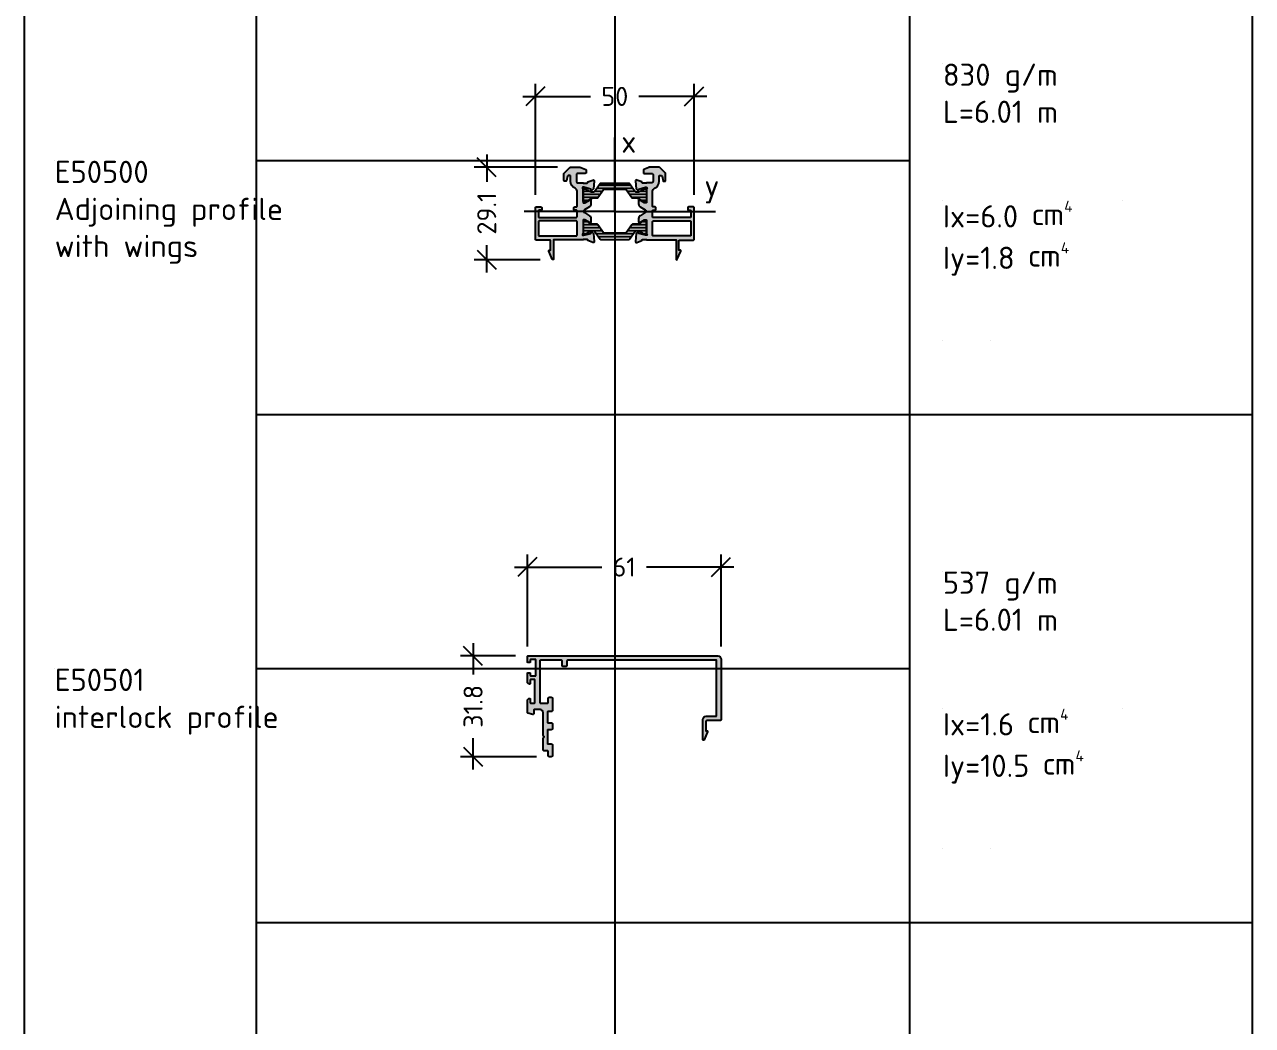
# Model space of a CAD drawing. Extents: x -4122 to 3414, y -5760 to 3840.
# Drawn here: x 555.1 to 941.9, y 447.6 to 762.9 of the extents above; entities that cross this region are included whole.
import ezdxf

# ---------------------------------------------------------------- set-up
doc = ezdxf.new("R2010")
doc.units = 0
doc.linetypes.add('CENTER', pattern=[50.8, 31.75, -6.35, 6.35, -6.35])
doc.layers.get('0').update_dxf_attribs({"linetype": 'CONTINUOUS'})
doc.layers.get('DEFPOINTS').update_dxf_attribs({"linetype": 'CONTINUOUS'})
for name, color, linetype in [('ALUM', 7, 'CONTINUOUS'), ('AXES', 1, 'CENTER'), ('DIM', 94, 'CONTINUOUS'), ('ETEM_AL-HATCH-2', 253, 'CONTINUOUS'), ('POLYAMIDS', 7, 'CONTINUOUS'), ('POLYAMIDS_HATCH', 7, 'CONTINUOUS'), ('TEXT', 7, 'CONTINUOUS'), ('UNMOVABLE', 4, 'CONTINUOUS')]:
    doc.layers.add(name, color=color, linetype=linetype)
doc.styles.add('ETEM', font='tahoma.ttf')
doc.styles.add('ETEM_NAN', font='isocpeur.ttf')
doc.dimstyles.new('ETEM_ARCHITECTURE_STYLE$0', dxfattribs={"dimtxt": 2, "dimasz": 1, "dimexe": 1, "dimexo": 1, "dimgap": 1, "dimtad": 0, "dimdec": 1, "dimtxsty": 'ETEM_NAN', "dimblk": 'OBLIQUE', "dimcen": 0, "dimdle": 1, "dimclrd": 7, "dimclre": 7, "dimclrt": 7, "dimazin": 3, "dimtfac": 1, "dimtdec": 1, "dimtmove": 0, "dimatfit": 3, "dimtolj": 1, "dimtzin": 0})
pattern_1 = [(0, (-427.555, -2112.7952), (3e-16, 0.9525), [])]

# ---------------------------------------------------------------- blocks, each defined once
blk = doc.blocks.new('E_75_TEST_PAGE')
at = {"layer": 'DEFPOINTS'}
for p, q in [((185.93, 0), (185.93, -960)), ((73.06, -320), (73.06, -160)), ((289.27, -209.4), (289.27, -209.4)), ((9.49, -240), (9.49, -240)), ((278.81, -240), (73.06, -240)), ((289.27, -252.6), (289.27, -252.6)), ((345.86, -252.6), (345.86, -252.6)), ((289.27, -296.6), (289.27, -296.6)), ((304.27, -296.6), (304.27, -296.6)), ((73.06, -480), (73.06, -320)), ((289.27, -369.4), (289.27, -369.4)), ((9.49, -400), (9.49, -400)), ((278.81, -400), (73.06, -400)), ((289.27, -412.6), (289.27, -412.6)), ((345.86, -412.6), (345.86, -412.6)), ((289.27, -456.6), (289.27, -456.6)), ((304.27, -456.6), (304.27, -456.6)), ((73.06, -640), (73.06, -480))]:
    blk.add_line(p, q, dxfattribs=at)
at = {"layer": 'DEFPOINTS', "color": 3}
for p, q in [((278.81, 0), (278.81, -960)), ((386.8, -960), (386.8, 0)), ((386.8, -320), (73.06, -320)), ((386.8, -480), (73.06, -480))]:
    blk.add_line(p, q, dxfattribs=at)
blk.add_lwpolyline([(386.8, -960), (0, -960), (0, 0), (386.8, 0)], dxfattribs=at)
blk = doc.blocks.new('_OBLIQUE')
at = {"color": 0, "linetype": 'BYBLOCK'}
blk.add_line((-0.5, -0.5), (0.5, 0.5), dxfattribs=at)
blk = doc.blocks.new('*D44')
at = {"layer": 'DEFPOINTS', "color": 0}
for p in [(766.01, 740.27), (716.01, 705.24), (766.01, 705.24)]:
    blk.add_point(p, dxfattribs=at)
at = {"layer": 'DIM', "color": 7}
for p, q in [((716.01, 709.24), (716.01, 744.27)), ((766.01, 709.24), (766.01, 744.27)), ((712.01, 740.27), (733.41, 740.27)), ((770.01, 740.27), (748.61, 740.27))]:
    blk.add_line(p, q, dxfattribs=at)
at = {"layer": 'DIM', "color": 7, "xscale": 6, "yscale": 6, "zscale": 6, "rotation": 180}
blk.add_blockref('_OBLIQUE', (716.01, 740.27), dxfattribs=at)
at = {"layer": 'DIM', "color": 7, "xscale": 6, "yscale": 6, "zscale": 6}
blk.add_blockref('_OBLIQUE', (766.01, 740.27), dxfattribs=at)
at = {"layer": 'DIM', "color": 7, "insert": (741.01, 740.27), "char_height": 6, "attachment_point": 5, "style": 'ETEM_NAN'}
blk.add_mtext('50', dxfattribs=at)
blk = doc.blocks.new('*D45')
at = {"layer": 'DEFPOINTS', "color": 0}
for p in [(727.01, 717.94), (700.67, 688.84), (721.51, 688.84)]:
    blk.add_point(p, dxfattribs=at)
at = {"layer": 'DIM', "color": 7}
for p, q in [((700.67, 721.94), (700.67, 713.39)), ((723.01, 717.94), (696.67, 717.94)), ((700.67, 684.84), (700.67, 693.39)), ((717.51, 688.84), (696.67, 688.84))]:
    blk.add_line(p, q, dxfattribs=at)
at = {"layer": 'DIM', "color": 7, "xscale": 6, "yscale": 6, "zscale": 6}
for p, rotation in [((700.67, 717.94), 90), ((700.67, 688.84), 270)]:
    blk.add_blockref('_OBLIQUE', p, dxfattribs=dict(at, rotation=rotation))
at = {"layer": 'DIM', "color": 7, "insert": (700.67, 703.39), "char_height": 6, "attachment_point": 5, "rotation": 90, "style": 'ETEM_NAN'}
blk.add_mtext('29.1', dxfattribs=at)
blk = doc.blocks.new('*D46')
at = {"layer": 'DEFPOINTS', "color": 0}
for p in [(713.77, 564.05), (696.37, 532.3), (720.37, 532.3)]:
    blk.add_point(p, dxfattribs=at)
at = {"layer": 'DIM', "color": 7}
for p, q in [((696.37, 568.05), (696.37, 558.17)), ((709.77, 564.05), (692.37, 564.05)), ((696.37, 528.3), (696.37, 538.17)), ((716.37, 532.3), (692.37, 532.3))]:
    blk.add_line(p, q, dxfattribs=at)
at = {"layer": 'DIM', "color": 7, "xscale": 6, "yscale": 6, "zscale": 6}
for p, rotation in [((696.37, 564.05), 90), ((696.37, 532.3), 270)]:
    blk.add_blockref('_OBLIQUE', p, dxfattribs=dict(at, rotation=rotation))
at = {"layer": 'DIM', "color": 7, "insert": (696.37, 548.17), "char_height": 6, "attachment_point": 5, "rotation": 90, "style": 'ETEM_NAN'}
blk.add_mtext('31.8', dxfattribs=at)
blk = doc.blocks.new('*D47')
at = {"layer": 'DEFPOINTS', "color": 0}
for p in [(774.47, 592.03), (713.47, 562.95), (774.47, 562.95)]:
    blk.add_point(p, dxfattribs=at)
at = {"layer": 'DIM', "color": 7}
for p, q in [((713.47, 566.95), (713.47, 596.03)), ((774.47, 566.95), (774.47, 596.03)), ((709.47, 592.03), (736.97, 592.03)), ((778.47, 592.03), (750.97, 592.03))]:
    blk.add_line(p, q, dxfattribs=at)
at = {"layer": 'DIM', "color": 7, "xscale": 6, "yscale": 6, "zscale": 6, "rotation": 180}
blk.add_blockref('_OBLIQUE', (713.47, 592.03), dxfattribs=at)
at = {"layer": 'DIM', "color": 7, "xscale": 6, "yscale": 6, "zscale": 6}
blk.add_blockref('_OBLIQUE', (774.47, 592.03), dxfattribs=at)
at = {"layer": 'DIM', "color": 7, "insert": (743.97, 592.03), "char_height": 6, "attachment_point": 5, "style": 'ETEM_NAN'}
blk.add_mtext('61', dxfattribs=at)

msp = doc.modelspace()

# ---------------------------------------------------------------- hatches: boundary and pattern name
at = {"layer": 'ETEM_AL-HATCH-2'}
h = msp.add_hatch(color=256, dxfattribs=at)
h.paths.add_polyline_path([(717.21, 702.14, -0.414214), (717.01, 702.34), (717.01, 704.24, -0.414214), (717.21, 704.44), (717.81, 704.44, 0.414214), (718.01, 704.64), (718.01, 705.24, 0.414214), (717.81, 705.44), (716.21, 705.44, 0.414214), (716.01, 705.24), (716.01, 695.24, 0.413776), (716.21, 695.04), (720.51, 695.04, -0.414214), (720.81, 694.74), (720.81, 691.84), (720.41, 691.84, 0.536938), (720.23, 691.57), (721.33, 688.97, 0.817528), (721.71, 689.04), (721.71, 695.14), (731.01, 695.14), (731.01, 695.24), (732.21, 695.24, -0.414214), (732.51, 694.94), (732.51, 694.84), (734.11, 694.26, 0.548619), (734.51, 694.57), (734.3, 697.05), (733.86, 697.49, 0.57735), (733.53, 697.4), (733.45, 697.12), (731.31, 696.54), (731.01, 696.54, -1), (731.01, 696.94), (731.01, 701.24, -0.414214), (731.21, 701.44), (731.61, 701.44), (733.21, 700.47, 0.585007), (733.51, 700.64), (733.51, 701.83, 0.261824), (733.03, 702.69), (731.42, 703.67, -0.562186), (731.42, 704.52), (733.03, 705.5, 0.261824), (733.51, 706.36), (733.51, 707.54, 0.585007), (733.21, 707.72), (731.61, 706.74), (731.21, 706.74, -0.414214), (731.01, 706.94), (731.01, 711.24, -1), (731.01, 711.64), (731.31, 711.64), (733.45, 711.07), (733.53, 710.79, 0.57735), (733.86, 710.7), (734.3, 711.14), (734.51, 713.62, 0.548619), (734.11, 713.93), (732.51, 713.35), (732.51, 713.24, -0.414214), (732.21, 712.94), (731.01, 712.94), (731.01, 713.04), (729.46, 713.04, -0.414214), (728.96, 713.54), (728.96, 715.54, -0.414214), (729.46, 716.04), (731.81, 716.04, 0.414214), (732.01, 716.24), (732.01, 717.04, 0.297973), (731.89, 717.23), (730.29, 717.93, 0.10347), (730.21, 717.94), (727.01, 717.94, 0.198912), (726.87, 717.89), (725.07, 716.09, 0.198912), (725.01, 715.94), (725.01, 713.74, 0.414214), (725.21, 713.54), (725.61, 713.54, 0.355303), (725.81, 713.7), (726.12, 715.19, -0.355303), (726.31, 715.34), (726.86, 715.34, -0.414214), (727.06, 715.14), (727.06, 713.54, 0.29909), (728.51, 711.34, -0.29909), (729.11, 710.42), (729.11, 705.64, -0.414214), (728.91, 705.44), (728.31, 705.44, 0.414214), (728.11, 705.24), (728.11, 704.64, 0.414214), (728.31, 704.44), (728.91, 704.44, -0.414214), (729.11, 704.24), (729.11, 702.34, -0.414214), (728.91, 702.14), (722.41, 702.14)])
h.paths.add_polyline_path([(728.91, 701.04, -0.414214), (729.11, 700.84), (729.11, 696.54, -0.414214), (728.91, 696.34), (722.41, 696.34), (717.21, 696.34, -0.414214), (717.01, 696.54), (717.01, 700.84, -0.414214), (717.21, 701.04)], flags=16)
h = msp.add_hatch(color=256, dxfattribs=at)
h.paths.add_polyline_path([(759.61, 702.14), (753.11, 702.14, -0.414214), (752.91, 702.34), (752.91, 704.24, -0.414214), (753.11, 704.44), (753.71, 704.44, 0.414214), (753.91, 704.64), (753.91, 705.24, 0.414214), (753.71, 705.44), (753.11, 705.44, -0.414214), (752.91, 705.64), (752.91, 710.42, -0.29909), (753.52, 711.34, 0.29909), (754.96, 713.54), (754.96, 715.14, -0.414214), (755.16, 715.34), (755.71, 715.34, -0.355303), (755.91, 715.19), (756.22, 713.7, 0.355303), (756.41, 713.54), (756.81, 713.54, 0.414214), (757.01, 713.74), (757.01, 715.94, 0.198912), (756.96, 716.09), (755.16, 717.89, 0.198912), (755.01, 717.94), (751.81, 717.94, 0.10347), (751.73, 717.93), (750.13, 717.23, 0.297973), (750.01, 717.04), (750.01, 716.24, 0.414214), (750.21, 716.04), (752.56, 716.04, -0.414214), (753.06, 715.54), (753.06, 713.54, -0.414214), (752.56, 713.04), (751.01, 713.04), (751.01, 712.94), (749.81, 712.94, -0.414214), (749.51, 713.24), (749.51, 713.35), (747.92, 713.93, 0.548619), (747.52, 713.62), (747.73, 711.14), (748.17, 710.7, 0.57735), (748.5, 710.79), (748.58, 711.07), (750.71, 711.64), (751.01, 711.64, -1), (751.01, 711.24), (751.01, 706.94, -0.414214), (750.81, 706.74), (750.41, 706.74), (748.82, 707.72, 0.585007), (748.51, 707.54), (748.51, 706.36, 0.261824), (748.99, 705.5), (750.61, 704.52, -0.562186), (750.61, 703.67), (748.99, 702.69, 0.261824), (748.51, 701.83), (748.51, 700.64, 0.585007), (748.82, 700.47), (750.41, 701.44), (750.81, 701.44, -0.414214), (751.01, 701.24), (751.01, 696.94, -1), (751.01, 696.54), (750.71, 696.54), (748.58, 697.12), (748.5, 697.4, 0.57735), (748.17, 697.49), (747.73, 697.05), (747.52, 694.57, 0.548619), (747.92, 694.26), (749.51, 694.84), (749.51, 694.94, -0.414214), (749.81, 695.24), (751.01, 695.24), (760.31, 695.14), (760.31, 689.04, 0.817528), (760.7, 688.97), (761.8, 691.57, 0.536938), (761.61, 691.84), (761.21, 691.84), (761.21, 694.74, -0.414214), (761.51, 695.04), (765.81, 695.04, 0.414651), (766.01, 695.24), (766.01, 705.24, 0.414214), (765.81, 705.44), (764.21, 705.44, 0.414214), (764.01, 705.24), (764.01, 704.64, 0.414214), (764.21, 704.44), (764.81, 704.44, -0.414214), (765.01, 704.24), (765.01, 702.34, -0.414214), (764.81, 702.14)])
h.paths.add_polyline_path([(764.81, 701.04, -0.414214), (765.01, 700.84), (765.01, 696.54, -0.414214), (764.81, 696.34), (759.61, 696.34), (753.11, 696.34, -0.414214), (752.91, 696.54), (752.91, 700.84, -0.414214), (753.11, 701.04)], flags=16)
msp.add_hatch(color=256, dxfattribs=at).paths.add_polyline_path([(773.07, 562.65), (773.07, 545.25, -0.414214), (772.87, 545.05), (769.77, 545.05, 0.414214), (768.77, 544.05), (768.77, 537.65, 0.817528), (769.15, 537.57), (770.25, 540.17, 0.536938), (770.07, 540.45), (769.67, 540.45), (769.67, 543.35, -0.414214), (769.97, 543.65), (774.27, 543.65, 0.414214), (774.47, 543.85), (774.47, 551.43), (774.47, 563.05, 0.414214), (773.47, 564.05), (713.77, 564.05, 0.414214), (713.47, 563.75), (713.47, 562.15, 0.414214), (713.67, 561.95), (714.17, 561.95, 0.414214), (714.37, 562.15), (714.37, 562.75, -0.414214), (714.57, 562.95), (715.97, 562.95, -0.414214), (716.17, 562.75), (716.17, 557.95, -0.414214), (715.97, 557.75), (714.57, 557.75, -0.414214), (714.37, 557.95), (714.37, 558.55, 0.414214), (714.17, 558.75), (713.67, 558.75, 0.414214), (713.47, 558.55), (713.47, 555.85, 0.414214), (714.17, 555.15, 0.414214), (714.37, 555.35), (714.37, 556.45, -0.414214), (714.57, 556.65), (715.67, 556.65, -0.414214), (715.87, 556.45), (715.87, 549.35, -0.414214), (715.67, 549.15), (714.57, 549.15, -0.414214), (714.37, 549.35), (714.37, 550.45, 0.414214), (714.17, 550.65, 0.414214), (713.47, 549.95), (713.47, 546.23, 0.339454), (713.62, 546.03), (715.22, 545.6, 0.493145), (715.47, 545.8), (715.47, 546.95, -0.414214), (715.67, 547.15), (717.47, 547.15, -0.414214), (718.47, 546.15), (718.47, 539.01, 0.198912), (718.53, 538.87), (718.71, 538.69, -0.414214), (718.71, 538.41), (718.53, 538.22, 0.198912), (718.47, 538.08), (718.47, 534.45, 0.414214), (718.77, 534.15), (719.77, 534.15, -0.414214), (720.07, 533.85), (720.07, 532.6, 0.414214), (720.37, 532.3), (721.07, 532.3, 0.414214), (721.37, 532.6), (721.37, 536, 0.414214), (721.07, 536.3), (720.07, 536.3, -0.414214), (719.77, 536.6), (719.77, 540.5, -0.414214), (720.07, 540.8), (721.07, 540.8, 0.414214), (721.37, 541.1), (721.37, 542.65, 0.414214), (721.07, 542.95), (720.07, 542.95, -0.414214), (719.77, 543.25), (719.77, 546.2, -0.414214), (720.07, 546.5), (721.07, 546.5, 0.414214), (721.37, 546.8), (721.37, 550.7, 0.414214), (721.07, 551), (720.37, 551, 0.414214), (720.07, 550.7), (720.07, 549.45, -0.414214), (719.77, 549.15), (717.67, 549.15, -0.414214), (717.37, 549.45), (717.37, 562.45, -0.414214), (717.57, 562.65), (724.17, 562.65, -0.414214), (724.47, 562.35), (724.47, 560.95, 0.414214), (724.77, 560.65), (725.57, 560.65, 0.414214), (725.87, 560.95), (725.87, 562.35, -0.414214), (726.17, 562.65)])
at = {"layer": 'POLYAMIDS_HATCH', "ltscale": 0.1}
h = msp.add_hatch(dxfattribs=at)
h.set_pattern_fill('ANSI31', color=256, scale=0.3, angle=315)
h.set_pattern_definition(pattern_1)
edge = h.paths.add_edge_path()
edge.add_line((741.01, 710.99), (737.67, 710.99))
edge.add_arc((737.67, 710.69), 0.3, 90, 145)
edge.add_line((737.43, 710.87), (735.65, 708.32))
edge.add_arc((735.4, 708.49), 0.3, 270, 325, ccw=False)
edge.add_line((735.4, 708.19), (734.18, 708.19))
edge.add_arc((734.18, 706.99), 1.2, 90, 120)
edge.add_line((733.58, 708.03), (731.78, 706.99))
edge.add_line((731.78, 706.99), (731.41, 706.99))
edge.add_arc((731.41, 707.39), 0.4, 180, 270, ccw=False)
edge.add_line((731.01, 707.39), (731.01, 710.79))
edge.add_arc((731.41, 710.79), 0.4, 90, 180, ccw=False)
edge.add_line((731.41, 711.19), (731.78, 711.19))
edge.add_line((731.78, 711.19), (733.23, 710.36))
edge.add_arc((733.83, 711.39), 1.2, 240, 270)
edge.add_line((733.83, 710.19), (734.36, 710.19))
edge.add_arc((734.36, 710.49), 0.3, 270, 325)
edge.add_line((734.6, 710.32), (736.39, 712.87))
edge.add_arc((736.63, 712.69), 0.3, 90, 145, ccw=False)
edge.add_line((736.63, 712.99), (741.01, 712.99))
edge.add_line((741.01, 712.99), (745.4, 712.99))
edge.add_arc((745.4, 712.69), 0.3, 35, 90, ccw=False)
edge.add_line((745.64, 712.87), (747.42, 710.32))
edge.add_arc((747.67, 710.49), 0.3, 215, 270)
edge.add_line((747.67, 710.19), (748.2, 710.19))
edge.add_arc((748.2, 711.39), 1.2, 270, 300)
edge.add_line((748.8, 710.36), (750.25, 711.19))
edge.add_line((750.25, 711.19), (750.61, 711.19))
edge.add_arc((750.61, 710.79), 0.4, 0, 90, ccw=False)
edge.add_line((751.01, 710.79), (751.01, 707.39))
edge.add_arc((750.61, 707.39), 0.4, 270, 360, ccw=False)
edge.add_line((750.61, 706.99), (750.25, 706.99))
edge.add_line((750.25, 706.99), (748.45, 708.03))
edge.add_arc((747.85, 706.99), 1.2, 60, 90)
edge.add_line((747.85, 708.19), (746.63, 708.19))
edge.add_arc((746.63, 708.49), 0.3, 215, 270, ccw=False)
edge.add_line((746.38, 708.32), (744.6, 710.87))
edge.add_arc((744.36, 710.69), 0.3, 35, 90)
edge.add_line((744.36, 710.99), (741.01, 710.99))
h = msp.add_hatch(dxfattribs=at)
h.set_pattern_fill('ANSI31', color=256, scale=0.3, angle=315)
h.set_pattern_definition(pattern_1)
edge = h.paths.add_edge_path()
edge.add_line((741.01, 697.19), (737.67, 697.19))
edge.add_arc((737.67, 697.49), 0.3, 215, 270, ccw=False)
edge.add_line((737.43, 697.32), (735.65, 699.87))
edge.add_arc((735.4, 699.69), 0.3, 35, 90)
edge.add_line((735.4, 699.99), (734.18, 699.99))
edge.add_arc((734.18, 701.19), 1.2, 240, 270, ccw=False)
edge.add_line((733.58, 700.16), (731.78, 701.19))
edge.add_line((731.78, 701.19), (731.41, 701.19))
edge.add_arc((731.41, 700.79), 0.4, 90, 180)
edge.add_line((731.01, 700.79), (731.01, 697.39))
edge.add_arc((731.41, 697.39), 0.4, 180, 270)
edge.add_line((731.41, 696.99), (731.78, 696.99))
edge.add_line((731.78, 696.99), (733.23, 697.83))
edge.add_arc((733.83, 696.79), 1.2, 90, 120, ccw=False)
edge.add_line((733.83, 697.99), (734.36, 697.99))
edge.add_arc((734.36, 697.69), 0.3, 35, 90, ccw=False)
edge.add_line((734.6, 697.87), (736.39, 695.32))
edge.add_arc((736.63, 695.49), 0.3, 215, 270)
edge.add_line((736.63, 695.19), (741.01, 695.19))
edge.add_line((741.01, 695.19), (745.4, 695.19))
edge.add_arc((745.4, 695.49), 0.3, 270, 325)
edge.add_line((745.64, 695.32), (747.42, 697.87))
edge.add_arc((747.67, 697.69), 0.3, 90, 145, ccw=False)
edge.add_line((747.67, 697.99), (748.2, 697.99))
edge.add_arc((748.2, 696.79), 1.2, 60, 90, ccw=False)
edge.add_line((748.8, 697.83), (750.25, 696.99))
edge.add_line((750.25, 696.99), (750.61, 696.99))
edge.add_arc((750.61, 697.39), 0.4, 270, 360)
edge.add_line((751.01, 697.39), (751.01, 700.79))
edge.add_arc((750.61, 700.79), 0.4, 360, 450)
edge.add_line((750.61, 701.19), (750.25, 701.19))
edge.add_line((750.25, 701.19), (748.45, 700.16))
edge.add_arc((747.85, 701.19), 1.2, 270, 300, ccw=False)
edge.add_line((747.85, 699.99), (746.63, 699.99))
edge.add_arc((746.63, 699.69), 0.3, 90, 145)
edge.add_line((746.38, 699.87), (744.6, 697.32))
edge.add_arc((744.36, 697.49), 0.3, 270, 325, ccw=False)
edge.add_line((744.36, 697.19), (741.01, 697.19))

# ---------------------------------------------------------------- linework, layer by layer
at = {"layer": 'ALUM'}
for points in [[(725.61, 713.54), (725.21, 713.54, -0.414214), (725.01, 713.74), (725.01, 715.94, -0.198912), (725.07, 716.09), (726.87, 717.89, -0.198912), (727.01, 717.94), (730.21, 717.94, -0.10347), (730.29, 717.93), (731.89, 717.23, -0.297973), (732.01, 717.04), (732.01, 716.24, -0.414214), (731.81, 716.04), (729.46, 716.04, 0.414214), (728.96, 715.54), (728.96, 713.54, 0.414214), (729.46, 713.04), (731.01, 713.04), (731.01, 713.04), (731.01, 712.94), (732.21, 712.94, 0.414214), (732.51, 713.24), (732.51, 713.35), (734.11, 713.93, -0.548619), (734.51, 713.62), (734.3, 711.14), (733.86, 710.7, -0.57735), (733.53, 710.79), (733.45, 711.07), (731.31, 711.64), (731.01, 711.64, 1), (731.01, 711.24), (731.01, 706.94, 0.414214), (731.21, 706.74), (731.61, 706.74), (733.21, 707.72, -0.585007), (733.51, 707.54), (733.51, 706.36, -0.261824), (733.03, 705.5), (731.42, 704.52, 0.562186), (731.42, 703.67), (733.03, 702.69, -0.261824), (733.51, 701.83), (733.51, 700.64, -0.585007), (733.21, 700.47), (731.61, 701.44), (731.21, 701.44, 0.414214), (731.01, 701.24), (731.01, 696.94, 1), (731.01, 696.54), (731.31, 696.54), (733.45, 697.12), (733.53, 697.4, -0.57735), (733.86, 697.49), (734.3, 697.05), (734.51, 694.57, -0.548619), (734.11, 694.26), (732.51, 694.84), (732.51, 694.94, 0.414214), (732.21, 695.24), (731.01, 695.24), (731.01, 695.14), (731.01, 695.14), (721.71, 695.14), (721.71, 689.04, -0.817528), (721.33, 688.97), (720.23, 691.57, -0.536938), (720.41, 691.84), (720.81, 691.84), (720.81, 694.74, 0.414214), (720.51, 695.04), (716.21, 695.04, -0.414651), (716.01, 695.24), (716.01, 705.24, -0.414214), (716.21, 705.44), (717.81, 705.44, -0.414214), (718.01, 705.24), (718.01, 704.64, -0.414214), (717.81, 704.44), (717.21, 704.44, 0.414214), (717.01, 704.24), (717.01, 702.34, 0.414214), (717.21, 702.14), (722.41, 702.14), (728.91, 702.14, 0.414214), (729.11, 702.34), (729.11, 704.24, 0.414214), (728.91, 704.44), (728.31, 704.44, -0.414214), (728.11, 704.64), (728.11, 705.24, -0.414214), (728.31, 705.44), (728.91, 705.44, 0.414214), (729.11, 705.64), (729.11, 710.42, 0.29909), (728.51, 711.34, -0.29909), (727.06, 713.54), (727.06, 715.14, 0.414214), (726.86, 715.34), (726.31, 715.34, 0.355303), (726.12, 715.19), (725.81, 713.7, -0.355303)], [(756.41, 713.54), (756.81, 713.54, 0.414214), (757.01, 713.74), (757.01, 715.94, 0.198912), (756.96, 716.09), (755.16, 717.89, 0.198912), (755.01, 717.94), (751.81, 717.94, 0.10347), (751.73, 717.93), (750.13, 717.23, 0.297973), (750.01, 717.04), (750.01, 716.24, 0.414214), (750.21, 716.04), (752.56, 716.04, -0.414214), (753.06, 715.54), (753.06, 713.54, -0.414214), (752.56, 713.04), (751.01, 713.04), (751.01, 713.04), (751.01, 712.94), (749.81, 712.94, -0.414214), (749.51, 713.24), (749.51, 713.35), (747.92, 713.93, 0.548619), (747.52, 713.62), (747.73, 711.14), (748.17, 710.7, 0.57735), (748.5, 710.79), (748.58, 711.07), (750.71, 711.64), (751.01, 711.64, -1), (751.01, 711.24), (751.01, 706.94, -0.414214), (750.81, 706.74), (750.41, 706.74), (748.82, 707.72, 0.585007), (748.51, 707.54), (748.51, 706.36, 0.261824), (748.99, 705.5), (750.61, 704.52, -0.562186), (750.61, 703.67), (748.99, 702.69, 0.261824), (748.51, 701.83), (748.51, 700.64, 0.585007), (748.82, 700.47), (750.41, 701.44), (750.81, 701.44, -0.414214), (751.01, 701.24), (751.01, 696.94, -1), (751.01, 696.54), (750.71, 696.54), (748.58, 697.12), (748.5, 697.4, 0.57735), (748.17, 697.49), (747.73, 697.05), (747.52, 694.57, 0.548619), (747.92, 694.26), (749.51, 694.84), (749.51, 694.94, -0.414214), (749.81, 695.24), (751.01, 695.24), (751.01, 695.14), (751.01, 695.14), (760.31, 695.14), (760.31, 689.04, 0.817528), (760.7, 688.97), (761.8, 691.57, 0.536938), (761.61, 691.84), (761.21, 691.84), (761.21, 694.74, -0.414214), (761.51, 695.04), (765.81, 695.04, 0.414651), (766.01, 695.24), (766.01, 705.24, 0.414214), (765.81, 705.44), (764.21, 705.44, 0.414214), (764.01, 705.24), (764.01, 704.64, 0.414214), (764.21, 704.44), (764.81, 704.44, -0.414214), (765.01, 704.24), (765.01, 702.34, -0.414214), (764.81, 702.14), (759.61, 702.14), (753.11, 702.14, -0.414214), (752.91, 702.34), (752.91, 704.24, -0.414214), (753.11, 704.44), (753.71, 704.44, 0.414214), (753.91, 704.64), (753.91, 705.24, 0.414214), (753.71, 705.44), (753.11, 705.44, -0.414214), (752.91, 705.64), (752.91, 710.42, -0.29909), (753.52, 711.34, 0.29909), (754.96, 713.54), (754.96, 715.14, -0.414214), (755.16, 715.34), (755.71, 715.34, -0.355303), (755.91, 715.19), (756.22, 713.7, 0.355303)], [(722.41, 696.34), (728.91, 696.34, 0.414214), (729.11, 696.54), (729.11, 700.84, 0.414214), (728.91, 701.04), (717.21, 701.04, 0.414214), (717.01, 700.84), (717.01, 696.54, 0.414214), (717.21, 696.34)], [(759.61, 696.34), (753.11, 696.34, -0.414214), (752.91, 696.54), (752.91, 700.84, -0.414214), (753.11, 701.04), (764.81, 701.04, -0.414214), (765.01, 700.84), (765.01, 696.54, -0.414214), (764.81, 696.34)], [(724.17, 562.65), (717.57, 562.65, 0.414214), (717.37, 562.45), (717.37, 549.45, 0.414214), (717.67, 549.15), (719.77, 549.15, 0.414214), (720.07, 549.45), (720.07, 550.7, -0.414214), (720.37, 551), (721.07, 551, -0.414214), (721.37, 550.7), (721.37, 546.8, -0.414214), (721.07, 546.5), (720.07, 546.5, 0.414214), (719.77, 546.2), (719.77, 543.25, 0.414214), (720.07, 542.95), (721.07, 542.95, -0.414214), (721.37, 542.65), (721.37, 541.1, -0.414214), (721.07, 540.8), (720.07, 540.8, 0.414214), (719.77, 540.5), (719.77, 536.6, 0.414214), (720.07, 536.3), (721.07, 536.3, -0.414214), (721.37, 536), (721.37, 532.6, -0.414214), (721.07, 532.3), (720.37, 532.3, -0.414214), (720.07, 532.6), (720.07, 533.85, 0.414214), (719.77, 534.15), (718.77, 534.15, -0.414214), (718.47, 534.45), (718.47, 538.08, -0.198912), (718.53, 538.22), (718.71, 538.41, 0.414214), (718.71, 538.69), (718.53, 538.87, -0.198912), (718.47, 539.01), (718.47, 546.15, 0.414214), (717.47, 547.15), (715.67, 547.15, 0.414214), (715.47, 546.95), (715.47, 545.8, -0.493145), (715.22, 545.6), (713.62, 546.03, -0.339454), (713.47, 546.23), (713.47, 549.95, -0.414214), (714.17, 550.65, -0.414214), (714.37, 550.45), (714.37, 549.35, 0.414214), (714.57, 549.15), (715.67, 549.15, 0.414214), (715.87, 549.35), (715.87, 556.45, 0.414214), (715.67, 556.65), (714.57, 556.65, 0.414214), (714.37, 556.45), (714.37, 555.35, -0.414214), (714.17, 555.15, -0.414214), (713.47, 555.85), (713.47, 558.55, -0.414214), (713.67, 558.75), (714.17, 558.75, -0.414214), (714.37, 558.55), (714.37, 557.95, 0.414214), (714.57, 557.75), (715.97, 557.75, 0.414214), (716.17, 557.95), (716.17, 562.75, 0.414214), (715.97, 562.95), (714.57, 562.95, 0.414214), (714.37, 562.75), (714.37, 562.15, -0.414214), (714.17, 561.95), (713.67, 561.95, -0.414214), (713.47, 562.15), (713.47, 563.75, -0.414214), (713.77, 564.05), (773.47, 564.05, -0.414214), (774.47, 563.05), (774.47, 551.43), (774.47, 543.85, -0.414214), (774.27, 543.65), (769.97, 543.65), (769.97, 543.65, 0.414214), (769.67, 543.35), (769.67, 540.45), (770.07, 540.45, -0.536938), (770.25, 540.17), (769.15, 537.57, -0.817528), (768.77, 537.65), (768.77, 544.05, -0.414214), (769.77, 545.05), (772.87, 545.05, 0.414214), (773.07, 545.25), (773.07, 562.65), (726.17, 562.65, 0.414214), (725.87, 562.35), (725.87, 560.95, -0.414214), (725.57, 560.65), (724.77, 560.65, -0.414214), (724.47, 560.95), (724.47, 562.35, 0.414214)]]:
    msp.add_lwpolyline(points, format="xyb", close=True, dxfattribs=at)
at = {"layer": 'AXES', "color": 7}
for q in [(741.01, 727.34), (712.46, 704.03), (774.93, 704.03), (741.01, 688.02)]:
    msp.add_line((741.01, 704.03), q, dxfattribs=at)
at = {"layer": 'POLYAMIDS'}
for points in [[(741.01, 710.99), (737.67, 710.99, 0.244698), (737.43, 710.87), (735.65, 708.32, -0.244698), (735.4, 708.19), (734.18, 708.19, 0.131652), (733.58, 708.03), (731.78, 706.99), (731.41, 706.99, -0.414214), (731.01, 707.39), (731.01, 710.79, -0.414214), (731.41, 711.19), (731.78, 711.19), (733.23, 710.36, 0.131652), (733.83, 710.19), (734.36, 710.19, 0.244698), (734.6, 710.32), (736.39, 712.87, -0.244698), (736.63, 712.99), (741.01, 712.99), (745.4, 712.99, -0.244698), (745.64, 712.87), (747.42, 710.32, 0.244698), (747.67, 710.19), (748.2, 710.19, 0.131652), (748.8, 710.36), (750.25, 711.19), (750.61, 711.19, -0.414214), (751.01, 710.79), (751.01, 707.39, -0.414214), (750.61, 706.99), (750.25, 706.99), (748.45, 708.03, 0.131652), (747.85, 708.19), (746.63, 708.19, -0.244698), (746.38, 708.32), (744.6, 710.87, 0.244698), (744.36, 710.99)], [(741.01, 697.19), (737.67, 697.19, -0.244698), (737.43, 697.32), (735.65, 699.87, 0.244698), (735.4, 699.99), (734.18, 699.99, -0.131652), (733.58, 700.16), (731.78, 701.19), (731.41, 701.19, 0.414214), (731.01, 700.79), (731.01, 697.39, 0.414214), (731.41, 696.99), (731.78, 696.99), (733.23, 697.83, -0.131652), (733.83, 697.99), (734.36, 697.99, -0.244698), (734.6, 697.87), (736.39, 695.32, 0.244698), (736.63, 695.19), (741.01, 695.19), (745.4, 695.19, 0.244698), (745.64, 695.32), (747.42, 697.87, -0.244698), (747.67, 697.99), (748.2, 697.99, -0.131652), (748.8, 697.83), (750.25, 696.99), (750.61, 696.99, 0.414214), (751.01, 697.39), (751.01, 700.79, 0.414214), (750.61, 701.19), (750.25, 701.19), (748.45, 700.16, -0.131652), (747.85, 699.99), (746.63, 699.99, 0.244698), (746.38, 699.87), (744.6, 697.32, -0.244698), (744.36, 697.19)]]:
    msp.add_lwpolyline(points, format="xyb", close=True, dxfattribs=at)

# ---------------------------------------------------------------- block references
at = {"layer": 'UNMOVABLE'}
msp.add_blockref('E_75_TEST_PAGE', (555.08, 960), dxfattribs=at)

# ---------------------------------------------------------------- texts
at = {"layer": 'TEXT', "char_height": 7, "attachment_point": 1}
for s, insert, width, style in [('830 g/m\\PL=6.01 m', (844.35, 750.6), 47.9665, 'ETEM_NAN'), ('{\\fISOCPEUR|b0|i0|c0|p34;x}', (743.03, 729.54), 9.29, 'ETEM'), ('{\\fISOCPEUR|b0|i0|c161|p34;E50500}\\PAdjoining profile with wings', (564.57, 720), 75.2265, 'ETEM_NAN'), ('{\\fISOCPEUR|b0|i0|c0|p34;y}', (769.21, 715.68), 9.29, 'ETEM'), ('Ix=6.0 {\\A1;\\C256;с\\fISOCPEUR|b0|i0|c161|p34;m\\H0.5x;\\C7;\\S4^  ;}\\PIy=1.8 {\\A1;\\C256;с\\fISOCPEUR|b0|i0|c161|p34;m\\H0.5x;\\C7;\\S4^  ;}', (844.35, 707.4), 47.9665, 'ETEM_NAN'), ('537 g/m\\PL=6.01 m', (844.35, 590.6), 47.9665, 'ETEM_NAN'), ('{\\fISOCPEUR|b0|i0|c161|p34;E50501}\\Pinterlock profile', (564.57, 560), 75.2265, 'ETEM_NAN'), ('Ix=1.6 {\\A1;\\C256;с\\fISOCPEUR|b0|i0|c161|p34;m\\H0.5x;\\C7;\\S4^  ;}\\PIy=10.5 {\\A1;\\C256;с\\fISOCPEUR|b0|i0|c161|p34;m\\H0.5x;\\C7;\\S4^  ;}', (844.35, 547.4), 47.9665, 'ETEM_NAN')]:
    msp.add_mtext(s, dxfattribs=dict(at, insert=insert, width=width, style=style))

# ---------------------------------------------------------------- dimensions: what is measured, and where the dimension line sits
at = {"layer": 'DIM'}
for base, p1, p2, picture, middle in [((766.01, 740.27), (716.01, 705.24), (766.01, 705.24), '*D44', (741.01, 740.27)), ((774.47, 592.03), (713.47, 562.95), (774.47, 562.95), '*D47', (743.97, 592.03))]:
    dim = msp.add_linear_dim(base=base, p1=p1, p2=p2, dimstyle='ETEM_ARCHITECTURE_STYLE$0', override={"dimscale": 4, "dimtxt": 1.5, "dimasz": 1.5, "dimtp": 0.1, "dimtm": 0.1, "dimtfac": 0.71, "dimtolj": 0}, dxfattribs=at)
    dim.commit()
    dim.dimension.update_dxf_attribs({"geometry": picture, "text_midpoint": middle})
for base, p1, p2, picture, middle in [((700.67, 688.84), (727.01, 717.94), (721.51, 688.84), '*D45', (700.67, 703.39)), ((696.37179859, 532.29681754), (713.76882156, 564.04681754), (720.36882156, 532.29681754), '*D46', (696.37179859, 548.17181754))]:
    dim = msp.add_linear_dim(base=base, p1=p1, p2=p2, angle=90, dimstyle='ETEM_ARCHITECTURE_STYLE$0', override={"dimscale": 4, "dimtxt": 1.5, "dimasz": 1.5, "dimtp": 0.1, "dimtm": 0.1, "dimtfac": 0.71, "dimtolj": 0}, dxfattribs=at)
    dim.commit()
    dim.dimension.update_dxf_attribs({"geometry": picture, "text_midpoint": middle})

doc.saveas('drawing.dxf')
